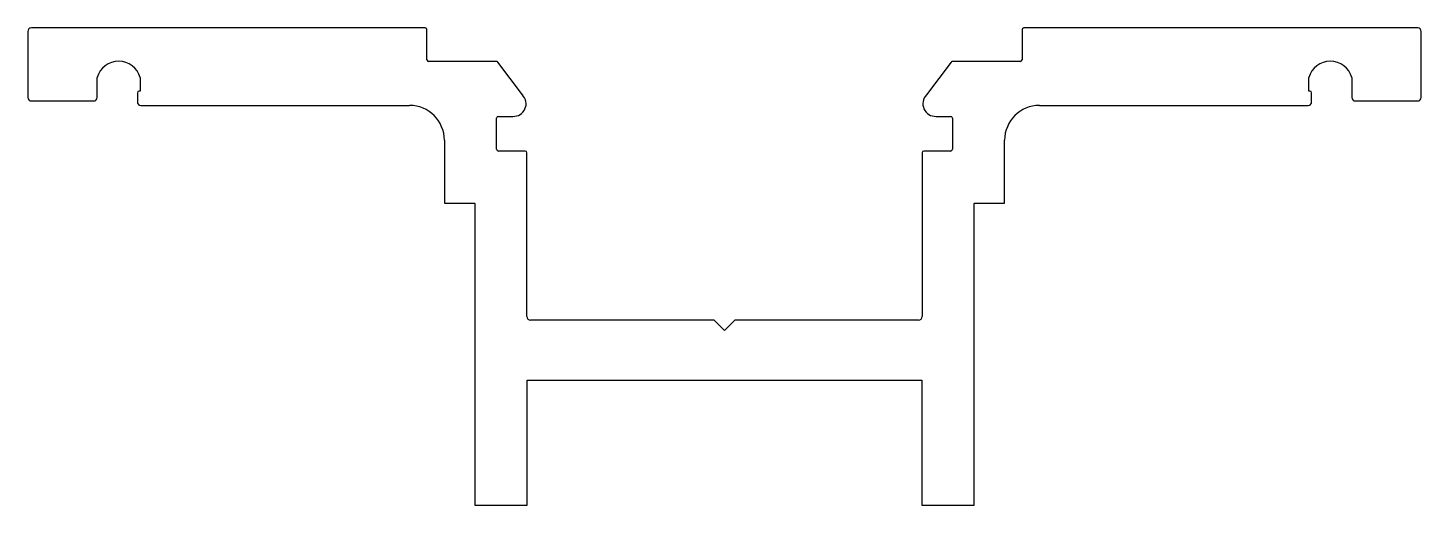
# Model space of a CAD drawing. Extents: x 1805.3 to 1845.3, y 1546.9 to 1560.6.
import ezdxf

# ---------------------------------------------------------------- set-up
doc = ezdxf.new("R2010")
doc.units = 0
doc.layers.get('0').update_dxf_attribs({"linetype": 'CONTINUOUS'})

msp = doc.modelspace()

# ---------------------------------------------------------------- linework, layer by layer
for p, q in [((1805.294, 1560.494), (1805.294, 1558.596)), ((1816.702, 1560.594), (1805.394, 1560.594)), ((1816.751, 1559.679), (1816.751, 1560.544)), ((1833.837, 1560.544), (1833.837, 1559.679)), ((1845.195, 1560.594), (1833.887, 1560.594)), ((1845.294, 1558.596), (1845.294, 1560.494)), ((1818.752, 1559.629), (1816.801, 1559.629)), ((1819.492, 1558.671), (1818.787, 1559.614)), ((1831.801, 1559.614), (1831.096, 1558.671)), ((1833.787, 1559.629), (1831.836, 1559.629)), ((1807.284, 1558.596), (1807.284, 1559.167)), ((1808.521, 1559.167), (1808.521, 1558.779)), ((1842.068, 1558.779), (1842.068, 1559.167)), ((1843.304, 1559.167), (1843.304, 1558.596)), ((1805.394, 1558.497), (1807.184, 1558.497)), ((1808.437, 1558.729), (1808.437, 1558.47)), ((1808.521, 1558.779), (1808.487, 1558.779)), ((1842.101, 1558.779), (1842.068, 1558.779)), ((1842.151, 1558.47), (1842.151, 1558.729)), ((1843.404, 1558.497), (1845.195, 1558.497)), ((1808.537, 1558.37), (1816.252, 1558.37)), ((1818.752, 1557.111), (1818.752, 1558.006)), ((1818.802, 1558.056), (1819.218, 1558.056)), ((1831.371, 1558.056), (1831.786, 1558.056)), ((1831.836, 1558.006), (1831.836, 1557.111)), ((1834.336, 1558.37), (1842.051, 1558.37)), ((1817.252, 1557.37), (1817.252, 1555.566)), ((1833.336, 1555.566), (1833.336, 1557.37)), ((1819.573, 1557.061), (1818.802, 1557.061)), ((1819.623, 1552.311), (1819.623, 1557.011)), ((1830.966, 1557.011), (1830.966, 1552.311)), ((1831.786, 1557.061), (1831.016, 1557.061)), ((1817.257, 1555.561), (1818.124, 1555.561)), ((1818.129, 1555.556), (1818.129, 1546.903)), ((1832.46, 1546.903), (1832.46, 1555.556)), ((1832.465, 1555.561), (1833.331, 1555.561)), ((1824.994, 1552.212), (1819.722, 1552.212)), ((1825.294, 1551.912), (1824.994, 1552.212)), ((1825.594, 1552.212), (1825.294, 1551.912)), ((1830.866, 1552.212), (1825.594, 1552.212)), ((1819.629, 1546.903), (1819.629, 1550.488)), ((1819.629, 1550.488), (1825.294, 1550.488)), ((1825.294, 1550.488), (1830.96, 1550.488)), ((1830.96, 1550.488), (1830.96, 1546.903)), ((1818.129, 1546.903), (1819.629, 1546.903)), ((1830.96, 1546.903), (1832.46, 1546.903))]:
    msp.add_line(p, q)
for centre, radius, start, end in [((1805.394, 1560.494), 0.0997, 90, 180), ((1816.702, 1560.544), 0.0498, 360, 90), ((1833.887, 1560.544), 0.0498, 90, 180), ((1845.195, 1560.494), 0.0997, 360, 90), ((1807.902, 1558.992), 0.643, 15.7803, 164.2197), ((1816.801, 1559.679), 0.0498, 180, 270), ((1818.752, 1559.579), 0.0498, 45, 90), ((1831.836, 1559.579), 0.0498, 90, 135), ((1833.787, 1559.679), 0.0498, 270, 0), ((1842.686, 1558.992), 0.643, 15.7803, 164.2197), ((1805.394, 1558.596), 0.0997, 180, 270), ((1807.184, 1558.596), 0.0997, 270, 0), ((1808.487, 1558.729), 0.0498, 90, 180), ((1808.537, 1558.47), 0.1, 180, 270), ((1819.237, 1558.416), 0.361, 266.8622, 45), ((1831.351, 1558.416), 0.361, 135, 273.1378), ((1842.051, 1558.47), 0.1, 270, 0), ((1842.101, 1558.729), 0.0498, 360, 90), ((1843.404, 1558.596), 0.0997, 180, 270), ((1845.195, 1558.596), 0.0997, 270, 0), ((1816.252, 1557.37), 1, 0, 90), ((1818.802, 1558.006), 0.0498, 90, 180), ((1831.786, 1558.006), 0.0498, 0, 90), ((1834.336, 1557.37), 1, 90, 180), ((1818.802, 1557.111), 0.0498, 180, 270), ((1819.573, 1557.011), 0.0498, 360, 90), ((1831.016, 1557.011), 0.0498, 90, 180), ((1831.786, 1557.111), 0.0498, 270, 360), ((1817.257, 1555.566), 0.005, 180, 270), ((1818.124, 1555.556), 0.005, 0, 90), ((1832.465, 1555.556), 0.005, 90, 180), ((1833.331, 1555.566), 0.005, 270, 0), ((1819.722, 1552.311), 0.0997, 180, 270), ((1830.866, 1552.311), 0.0997, 270, 360)]:
    msp.add_arc(centre, radius, start, end)

doc.saveas('drawing.dxf')
